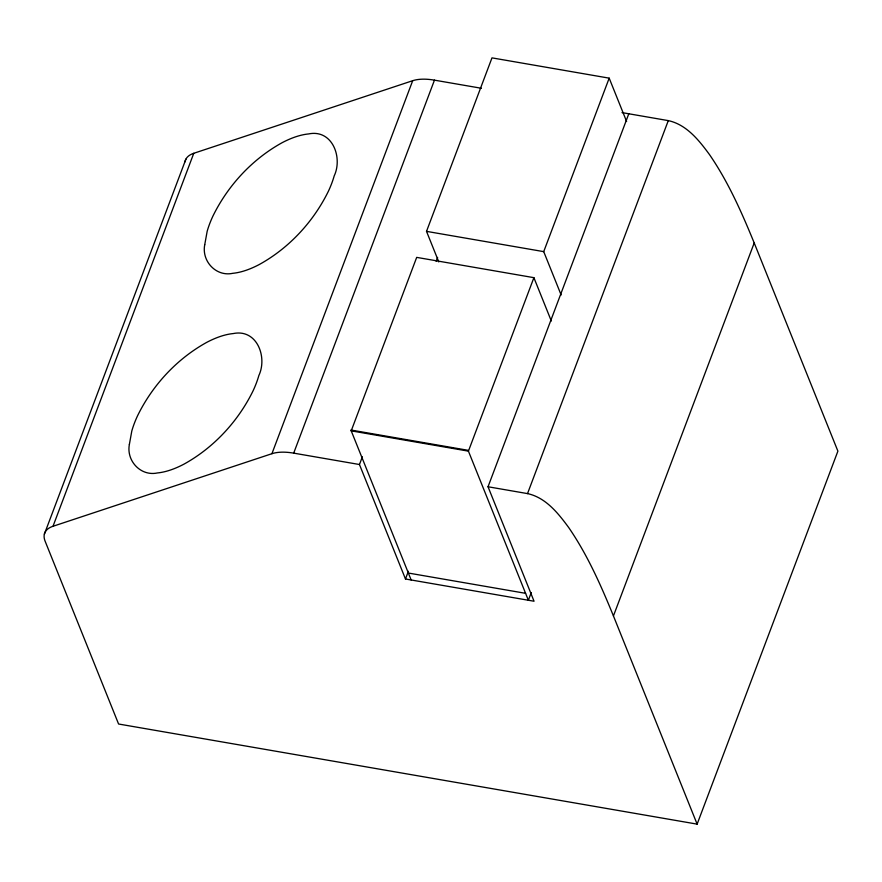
<?xml version="1.0" encoding="UTF-8"?>
<svg xmlns="http://www.w3.org/2000/svg" width="882" height="882" viewBox="0 0 882 882"><rect width="100%" height="100%" fill="white"/><g stroke="black" fill="none" stroke-linecap="round" stroke-linejoin="round"><path stroke-width="1.32" d="M44.365 534.161L185.904 159.146M622.031 112.609L668.291 120.614C686.571 124.571 699.007 140.315 709.514 154.615C728.267 181.912 741.707 212.408 754.209 242.947L837.9 451.143L697.133 824.13L118.585 724.012L45.114 541.184A41.697 19.051 20.7 0 1 53.008 526.278L193.775 153.292L412.688 80.703A41.697 19.051 20.7 0 1 434.462 80.152L481.44 88.277M53.008 526.278L271.921 453.701L412.688 80.703M271.921 453.701A41.697 19.051 20.7 0 1 293.695 453.139L434.462 80.152M438.806 261.943L426.513 231.36L491.98 57.87L609.186 78.156L626.606 121.484M628.8 113.778L488.033 486.765L534.051 601.237L405.477 578.989L359.459 464.516L362.37 456.799M436.149 261.304L437.615 257.445M405.477 578.989L408.388 571.271M533.897 277.665L468.419 451.143L351.212 430.857L416.69 257.379L533.897 277.665L551.316 320.993M561.139 294.974L543.72 251.635L609.186 78.156M488.033 486.765L527.524 493.6L668.291 120.614M531.273 592.55L528.373 600.256L468.088 450.305L350.882 430.019L411.155 579.981M697.133 824.13L613.442 615.934L754.209 242.947M426.513 231.36L543.72 251.635M293.695 453.139L359.459 464.516M408.377 573.046L525.584 593.321M527.524 493.6C545.804 497.558 558.24 513.302 568.747 527.601C587.5 554.899 600.94 585.394 613.442 615.934M184.988 161.891A41.697 19.051 20.7 0 1 193.775 153.292M129.378 444.407C126.159 460.845 140.756 476.589 157.47 472.939A127.846 55.853 -54.9 0 0 183.908 464.175C213.808 447.692 238.151 421.342 253.123 390.737A63.68 27.816 -54.9 0 0 258.845 375.556C267.577 357.045 256.982 328.622 233.201 333.572A127.846 55.853 -54.9 0 0 206.763 342.348C176.863 358.831 152.52 385.18 137.548 415.786A63.68 27.816 -54.9 0 0 131.815 430.956L129.378 444.407M204.723 244.777C201.504 261.215 216.101 276.948 232.815 273.31A127.846 55.853 -54.9 0 0 259.253 264.534C289.153 248.051 313.496 221.702 328.468 191.096A63.68 27.816 -54.9 0 0 334.19 175.926C342.922 157.415 332.327 128.993 308.546 133.943A127.846 55.853 -54.9 0 0 282.108 142.708C252.208 159.19 227.865 185.551 212.893 216.145A63.68 27.816 -54.9 0 0 207.16 231.327L204.723 244.777"/></g></svg>
